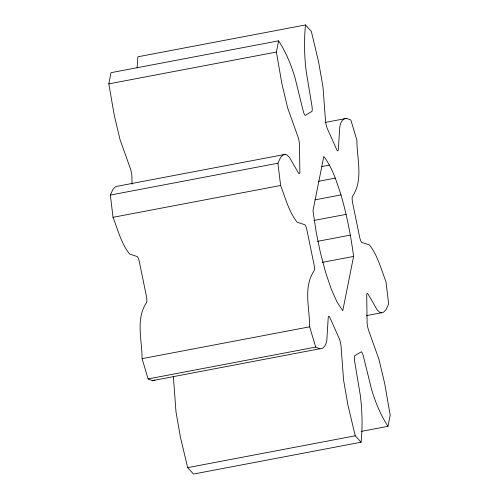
<?xml version="1.0" encoding="UTF-8"?>
<svg xmlns="http://www.w3.org/2000/svg" width="499" height="499" viewBox="0 0 499 499"><rect width="100%" height="100%" fill="white"/><g stroke="black" fill="none" stroke-linecap="round" stroke-linejoin="round"><path stroke-width="0.75" d="M137.106 67.995L137.911 56.78L305.488 24.95L311.339 31.368L318.649 62.101L323.009 87.175L325.479 120.359A6.836 1.391 79.2 0 0 327.712 129.459L336.251 148.608A6.836 1.391 79.2 0 0 338.372 149.27L339.732 127.233C340.193 124.108 341.26 120.802 343.979 118.924L346.655 118.369L350.878 120.072L356.922 140.35C356.816 158.776 363.659 179.902 352.425 196.431A6.836 1.391 79.2 0 0 353.005 204.808L359.274 235.328A6.836 1.391 79.2 0 0 361.894 242.502L369.41 244.94C377.793 255.563 381.149 269.26 385.964 281.686L388.659 303.947L385.976 309.736L383.675 312.125L381.523 312.773L366.216 315.68M305.488 24.95C303.972 40.538 304.284 56.3 306.274 71.831L311.869 105.432A6.836 1.391 79.2 0 1 311.488 111.67L305.687 115.101A6.836 1.391 79.2 0 1 303.105 110.61L295.177 78.393C291.354 65.226 286.089 52.376 278.617 40.843L111.04 72.673L108.807 83.876L114.34 115.656L120.116 139.895L130.339 168.487A6.836 1.391 79.2 0 1 131.923 177.975L132.01 184.168M173.303 376.651A6.836 1.391 79.2 0 1 173.521 378.641L175.991 411.825L180.351 436.899L187.661 467.632L193.512 474.05L361.089 442.22C362.605 426.633 362.293 410.87 360.303 395.339L354.708 361.744A6.836 1.391 79.2 0 1 355.082 355.5L360.889 352.069A6.836 1.391 79.2 0 1 363.472 356.56L371.399 388.783C375.223 401.945 380.488 414.794 387.96 426.327L361.176 431.417M361.089 442.22L355.232 435.802L347.928 405.069L343.568 379.995L341.098 346.817A6.836 1.391 79.2 0 0 338.858 337.711L330.326 318.562A6.836 1.391 79.2 0 0 328.205 317.9L326.845 339.938C326.383 343.062 325.317 346.368 322.597 348.246L152.345 380.631L148.122 378.928L142.078 358.65C142.184 340.224 135.341 319.098 146.575 302.569A6.836 1.391 79.2 0 0 145.995 294.192L139.726 263.672A6.836 1.391 79.2 0 0 137.106 256.498L129.59 254.06C121.207 243.437 117.851 229.74 113.036 217.314L110.341 195.053L113.023 189.264L115.325 186.876L117.477 186.227L285.054 154.397L286.913 154.915L289.277 157.073L298.414 172.904A6.836 1.391 79.2 0 0 299.83 170.153L299.5 146.145A6.836 1.391 79.2 0 0 297.915 136.657L287.692 108.065L281.916 83.826L276.384 52.046L278.617 40.843M353.598 256.417L342.776 310.709L337.043 302.082L331.242 289.064L325.579 272.261L320.439 252.818L316.173 232.072L312.979 210.753L323.801 156.461C332.44 167.776 336.582 181.586 340.998 194.909C346.811 215.05 350.903 235.64 353.598 256.417L322.229 262.374M387.96 426.327L390.193 415.124L384.66 383.344L378.884 359.105L368.661 330.513A6.836 1.391 79.2 0 1 367.077 321.025L366.746 297.017A6.836 1.391 79.2 0 1 368.162 294.267L377.3 310.097L379.664 312.255L381.523 312.773M319.921 348.801L315.699 347.098L309.654 326.82C309.76 308.394 302.918 287.268 314.145 270.739A6.836 1.391 79.2 0 0 313.572 262.362L307.297 231.842A6.836 1.391 79.2 0 0 304.683 224.669L297.161 222.23C288.784 211.607 285.428 197.916 280.613 185.485L277.918 163.223L280.6 157.435L282.902 155.046L285.054 154.397M152.345 380.631L155.021 380.076M108.807 83.876L276.384 52.046M325.229 122.436L346.655 118.369M110.341 195.053L277.918 163.223M321.88 166.541L329.533 165.088M113.036 217.314L280.613 185.485M318.499 181.305L335.334 178.112M314.981 199.856L340.998 194.909M314.002 220.452L346.138 214.352M317.501 241.348L350.404 235.098M142.078 358.65L309.654 326.82M148.122 378.928L315.699 347.098M187.661 467.632L355.232 435.802"/></g></svg>
